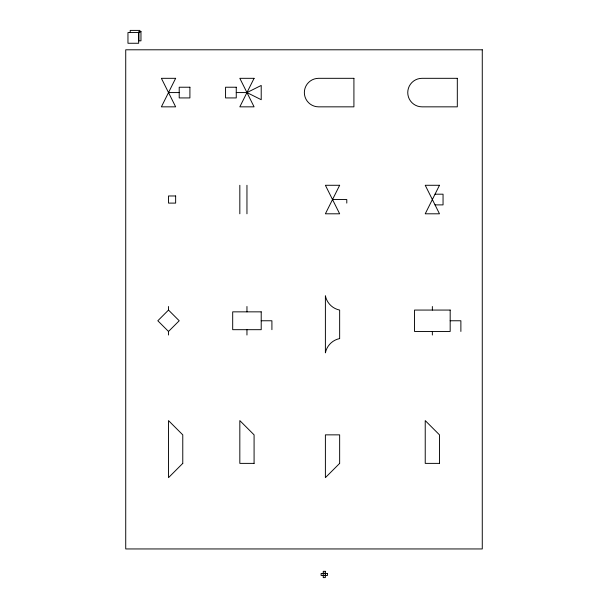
<?xml version="1.0" encoding="UTF-8"?>
<svg xmlns="http://www.w3.org/2000/svg" width="608" height="608" viewBox="0 0 608 608"><rect width="100%" height="100%" fill="white"/><g stroke="black" fill="none" stroke-linecap="round" stroke-linejoin="round"><path stroke-width="0.91" d="M168.515 306.5L168.515 310.065L157.822 320.766L168.515 331.459L168.515 335.023M168.515 331.459L179.208 320.766L168.515 310.065M246.954 92.576L261.212 85.447L261.212 99.704L246.954 92.576L236.254 92.576M168.515 92.576L179.208 92.576M435.032 194.188L443.05 194.188L443.05 204.888L435.032 204.888M332.523 199.538L346.788 199.538L346.788 203.102M261.212 320.766L271.913 320.766L271.913 329.68M450.178 320.766L460.879 320.766L460.879 331.459M323.251 573.321L325.348 573.321M323.251 575.594L325.348 575.594M432.356 306.5L432.356 310.065M432.356 331.459L432.356 335.023M325.386 573.45L325.386 575.464M246.954 185.28L246.954 213.803M246.954 306.5L246.954 311.851M246.954 329.68L246.954 335.023M239.826 185.28L239.826 213.803M138.662 32.566L138.662 43.259L127.961 43.259L127.961 32.566L139.901 32.536L139.901 30.4L130.203 30.4L130.203 32.536M175.644 78.318L161.386 106.841L175.644 106.841L161.386 78.318L175.644 78.318M254.083 78.318L239.826 106.841L254.083 106.841L239.826 78.318L254.083 78.318M339.652 185.28L325.394 213.803L339.652 213.803L325.394 185.28L339.652 185.28M439.485 185.28L425.228 213.803L439.485 213.803L425.228 185.28L439.485 185.28M182.772 463.38L168.515 477.645L168.515 420.592L182.772 434.857L182.772 463.38M339.652 463.38L325.394 477.645L325.394 434.857L339.652 434.857L339.652 463.38M140.965 31.472L138.829 31.472L138.829 40.835L140.965 40.835L140.965 31.472M482.273 49.795L125.727 49.795L125.727 548.948L482.273 548.948L482.273 49.795M353.917 78.318L318.622 78.318A14.265 14.265 0 0 0 304.357 92.576A14.265 14.265 0 0 0 318.622 106.841L353.917 106.841L353.917 78.318M457.315 78.318L422.02 78.318A14.265 14.265 0 0 0 407.755 92.576A14.265 14.265 0 0 0 422.02 106.841L457.315 106.841L457.315 78.318M189.909 87.225L179.208 87.225L179.208 97.926L189.909 97.926L189.909 87.225M236.254 87.225L225.56 87.225L225.56 97.926L236.254 97.926L236.254 87.225M175.644 195.974L168.515 195.974L168.515 203.102L175.644 203.102L175.644 195.974M450.178 310.065L414.527 310.065L414.527 331.459L450.178 331.459L450.178 310.065M261.212 311.851L232.689 311.851L232.689 329.68L261.212 329.68L261.212 311.851M254.083 463.38L239.826 463.38L239.826 420.592L254.083 434.857L254.083 463.38M439.485 463.38L425.228 463.38L425.228 420.592L439.485 434.857L439.485 463.38M325.348 571.315L323.251 571.315L323.251 577.6L325.348 577.6L325.348 571.315M327.492 573.45L321.108 573.45L321.108 575.464L327.492 575.464L327.492 573.45M339.652 338.588L339.652 310.065A18.179 18.179 0 0 1 325.394 295.807L325.394 352.853A18.179 18.179 0 0 1 339.652 338.588"/></g></svg>
